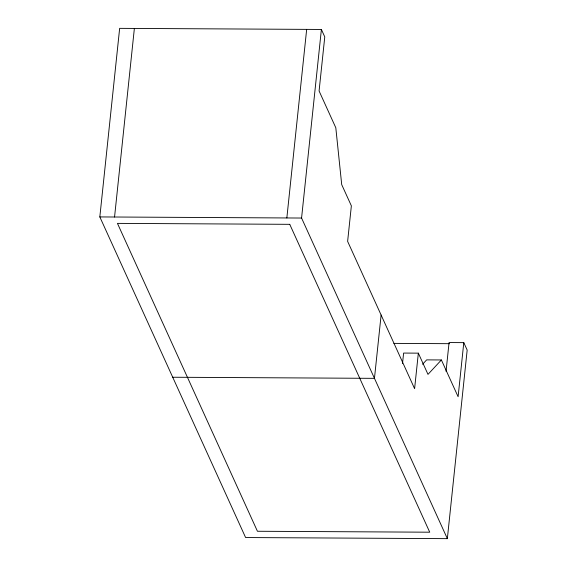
<?xml version="1.0" encoding="UTF-8"?>
<svg xmlns="http://www.w3.org/2000/svg" width="567" height="567" viewBox="0 0 567 567"><rect width="100%" height="100%" fill="white"/><g stroke="black" fill="none" stroke-linecap="round" stroke-linejoin="round"><path stroke-width="0.85" d="M446.045 371.35L449.071 342.56L463.792 342.638L467.173 350.073L447.349 538.65L245.61 537.544L99.827 216.927L119.651 28.35L321.39 29.456L324.771 36.883L319.086 90.975L335.806 127.752L341.71 184.622L351.363 205.849L347.628 241.379L414.605 388.678L418.34 353.149L403.612 353.071L402.52 363.468M114.555 217.012L134.372 28.428M286.845 217.955L306.669 29.378M447.349 538.65L301.573 218.04L321.39 29.456M381.116 315.025L374.461 378.345L172.715 377.239M463.792 342.638L458.108 396.73L441.388 359.96L426.66 359.875L422.585 364.269M441.388 359.96L427.993 374.376L418.34 353.149M99.827 216.927L301.573 218.04M393.881 343.382L449.546 343.687M289.744 224.326L117.447 223.377L257.439 531.258L429.729 532.2L289.744 224.326"/></g></svg>
